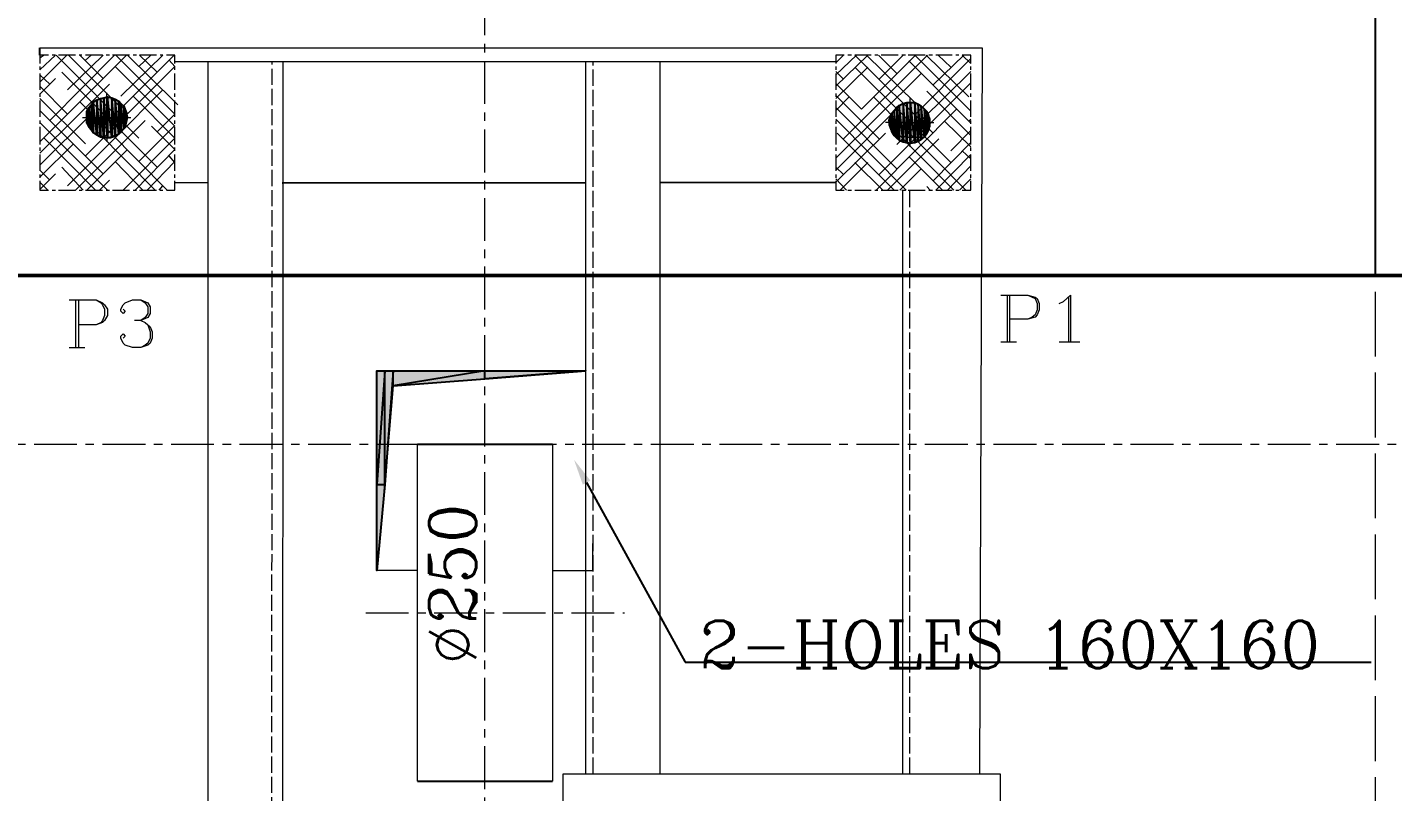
# Model space of a CAD drawing. Header units: millimetres. Extents: x -665 to 20454, y -27797 to 160.
# Drawn here: x 18100 to 19112, y -1087 to -520 of the extents above; entities that cross this region are included whole.
import ezdxf
from ezdxf import colors
from ezdxf.entities.mleader import LeaderData, LeaderLine
from ezdxf.math import Vec2, Vec3

# ---------------------------------------------------------------- set-up
doc = ezdxf.new("R2010")
doc.units = ezdxf.units.MM
doc.linetypes.add('$0$ACAD_ISO02W100', pattern=[15, 12, -3])
doc.linetypes.add('$0$CENTER', pattern=[50.8, 31.75, -6.35, 6.35, -6.35])
for name, color, linetype, lineweight in [('$0$CL', 2, '$0$CENTER', 0), ('$0$DL', 8, '$0$ACAD_ISO02W100', 0), ('$0$Wall', 1, 'Continuous', 50)]:
    doc.layers.add(name, color=color, linetype=linetype, lineweight=lineweight)
doc.styles.add('$0$nassar2', font='cent.shx', dxfattribs={"height": 60})
doc.dimstyles.new('$0$Nassar2', dxfattribs={"dimtxt": 35, "dimasz": 25, "dimexe": 1.25, "dimexo": 0.625, "dimtad": 1, "dimtxsty": '$0$nassar2', "dimblk": '$0$_Oblique', "dimcen": 2.5, "dimadec": 0, "dimazin": 0, "dimtfac": 1, "dimtmove": 0, "dimatfit": 3, "dimldrblk": '$0$_Oblique', "dimfxl": 1, "dimarcsym": 0})

# ---------------------------------------------------------------- blocks, each defined once
blk = doc.blocks.new('$0$_Oblique')
at = {"color": 0, "linetype": 'ByBlock', "lineweight": -2}
blk.add_line((-0.5, -0.5), (0.5, 0.5), dxfattribs=at)
blk = doc.blocks.new('*D45')
at = {"color": 0, "lineweight": -2, "transparency": 16777216}
for p, q in [((17254.2, -703.8), (17254.2, -59.4)), ((19624.2, -60.6), (17254.2, -60.6)), ((19624.2, -703.8), (19624.2, -59.4))]:
    blk.add_line(p, q, dxfattribs=at)
at = {"layer": 'Defpoints', "color": 0, "transparency": 16777216}
for p in [(17254.2, -60.6), (17254.2, -704.4), (19624.2, -704.4)]:
    blk.add_point(p, dxfattribs=at)
at = {"color": 0, "lineweight": -2, "transparency": 16777216, "xscale": 25, "yscale": 25, "zscale": 25, "rotation": 180}
blk.add_blockref('$0$_Oblique', (17254.2, -60.6), dxfattribs=at)
at = {"color": 0, "lineweight": -2, "transparency": 16777216, "xscale": 25, "yscale": 25, "zscale": 25}
blk.add_blockref('$0$_Oblique', (19624.2, -60.6), dxfattribs=at)
at = {"color": 0, "transparency": 16777216, "insert": (18439.2, -30), "char_height": 60, "attachment_point": 5, "style": '$0$nassar2'}
blk.add_mtext('M/C ROOM WIDTH  2370', dxfattribs=at)
blk = doc.blocks.new('*D46')
at = {"color": 0, "lineweight": -2, "transparency": 16777216}
for p, q in [((17779.2, -703.8), (17779.2, -194.3)), ((17779.2, -195.6), (19099.2, -195.6)), ((19099.2, -703.8), (19099.2, -194.3))]:
    blk.add_line(p, q, dxfattribs=at)
at = {"layer": 'Defpoints', "color": 0, "transparency": 16777216}
for p in [(19099.2, -195.6), (17779.2, -704.4), (19099.2, -704.4)]:
    blk.add_point(p, dxfattribs=at)
at = {"color": 0, "lineweight": -2, "transparency": 16777216, "xscale": 25, "yscale": 25, "zscale": 25, "rotation": 180}
blk.add_blockref('$0$_Oblique', (17779.2, -195.6), dxfattribs=at)
at = {"color": 0, "lineweight": -2, "transparency": 16777216, "xscale": 25, "yscale": 25, "zscale": 25}
blk.add_blockref('$0$_Oblique', (19099.2, -195.6), dxfattribs=at)
at = {"color": 0, "transparency": 16777216, "insert": (18439.2, -164.9), "char_height": 60, "attachment_point": 5, "style": '$0$nassar2'}
blk.add_mtext('SHAFT WIDTH  1320', dxfattribs=at)
blk = doc.blocks.new('*D47')
at = {"color": 0, "lineweight": -2, "transparency": 16777216}
for p, q in [((19099.2, -703.8), (19099.2, -194.3)), ((19099.2, -195.6), (19624.2, -195.6)), ((19624.2, -270.5), (19624.2, -194.3))]:
    blk.add_line(p, q, dxfattribs=at)
at = {"layer": 'Defpoints', "color": 0, "transparency": 16777216}
for p in [(19624.2, -195.6), (19624.2, -271.1), (19099.2, -704.4)]:
    blk.add_point(p, dxfattribs=at)
at = {"color": 0, "lineweight": -2, "transparency": 16777216, "xscale": 25, "yscale": 25, "zscale": 25, "rotation": 180}
blk.add_blockref('$0$_Oblique', (19099.2, -195.6), dxfattribs=at)
at = {"color": 0, "lineweight": -2, "transparency": 16777216, "xscale": 25, "yscale": 25, "zscale": 25}
blk.add_blockref('$0$_Oblique', (19624.2, -195.6), dxfattribs=at)
at = {"color": 0, "transparency": 16777216, "insert": (19361.7, -164.9), "char_height": 60, "attachment_point": 5, "style": '$0$nassar2'}
blk.add_mtext('525', dxfattribs=at)

msp = doc.modelspace()

# ---------------------------------------------------------------- hatches: boundary and pattern name
at = {"true_color": 0x000007}
h = msp.add_hatch(color=7, dxfattribs=at)
h.paths.add_polyline_path([(18148.802, -575.727), (18148.802, -598.375), (18147.222, -577.834)])
h.paths.add_polyline_path([(18148.802, -598.375), (18147.222, -577.834), (18147.222, -596.268)])
h = msp.add_hatch(color=7, dxfattribs=at)
h.paths.add_polyline_path([(18151.435, -574.147), (18151.435, -599.955), (18148.802, -575.727)])
h.paths.add_polyline_path([(18151.435, -599.955), (18148.802, -575.727), (18148.802, -598.375)])
h = msp.add_hatch(color=7, dxfattribs=at)
h.paths.add_polyline_path([(18154.069, -573.094), (18154.069, -601.535), (18151.435, -574.147)])
h.paths.add_polyline_path([(18154.069, -601.535), (18151.435, -574.147), (18151.435, -599.955)])
h = msp.add_hatch(color=7, dxfattribs=at)
h.paths.add_polyline_path([(18156.702, -572.567), (18156.702, -602.061), (18154.069, -573.094)])
h.paths.add_polyline_path([(18156.702, -602.061), (18154.069, -573.094), (18154.069, -601.535)])
h = msp.add_hatch(color=7, dxfattribs=at)
h.paths.add_polyline_path([(18159.336, -572.04), (18159.336, -602.061), (18156.702, -572.567)])
h.paths.add_polyline_path([(18159.336, -602.061), (18156.702, -572.567), (18156.702, -602.061)])
h = msp.add_hatch(color=7, dxfattribs=at)
h.paths.add_polyline_path([(18162.496, -572.567), (18162.496, -601.535), (18159.336, -572.04)])
h.paths.add_polyline_path([(18162.496, -601.535), (18159.336, -572.04), (18159.336, -602.061)])
h = msp.add_hatch(color=7, dxfattribs=at)
h.paths.add_polyline_path([(18165.129, -573.62), (18165.129, -600.481), (18162.496, -572.567)])
h.paths.add_polyline_path([(18165.129, -600.481), (18162.496, -572.567), (18162.496, -601.535)])
h = msp.add_hatch(color=7, dxfattribs=at)
h.paths.add_polyline_path([(18167.763, -575.2), (18167.763, -599.428), (18165.129, -573.62)])
h.paths.add_polyline_path([(18167.763, -599.428), (18165.129, -573.62), (18165.129, -600.481)])
h = msp.add_hatch(color=7, dxfattribs=at)
h.paths.add_polyline_path([(18169.343, -576.78), (18169.343, -597.848), (18167.763, -575.2)])
h.paths.add_polyline_path([(18169.343, -597.848), (18167.763, -575.2), (18167.763, -599.428)])
h = msp.add_hatch(color=7, dxfattribs=at)
h.paths.add_polyline_path([(18171.449, -578.887), (18171.449, -595.214), (18169.343, -576.78)])
h.paths.add_polyline_path([(18171.449, -595.214), (18169.343, -576.78), (18169.343, -597.848)])
h = msp.add_hatch(color=7, dxfattribs=at)
h.paths.add_polyline_path([(18749.227, -576.78), (18749.227, -605.222), (18746.067, -578.36)])
h.paths.add_polyline_path([(18749.227, -605.222), (18746.067, -578.36), (18746.067, -604.168)])
h = msp.add_hatch(color=7, dxfattribs=at)
h.paths.add_polyline_path([(18751.861, -576.254), (18751.861, -605.748), (18749.227, -576.78)])
h.paths.add_polyline_path([(18751.861, -605.748), (18749.227, -576.78), (18749.227, -605.222)])
h = msp.add_hatch(color=7, dxfattribs=at)
h.paths.add_polyline_path([(18754.494, -576.254), (18754.494, -606.275), (18751.861, -576.254)])
h.paths.add_polyline_path([(18754.494, -606.275), (18751.861, -576.254), (18751.861, -605.748)])
h = msp.add_hatch(color=7, dxfattribs=at)
h.paths.add_polyline_path([(18757.654, -576.254), (18757.654, -605.748), (18754.494, -576.254)])
h.paths.add_polyline_path([(18757.654, -605.748), (18754.494, -576.254), (18754.494, -606.275)])
h = msp.add_hatch(color=7, dxfattribs=at)
h.paths.add_polyline_path([(18760.288, -577.307), (18760.288, -604.695), (18757.654, -576.254)])
h.paths.add_polyline_path([(18760.288, -604.695), (18757.654, -576.254), (18757.654, -605.748)])
h = msp.add_hatch(color=7, dxfattribs=at)
h.paths.add_polyline_path([(18145.642, -579.941), (18145.642, -594.161), (18144.062, -583.101)])
h.paths.add_polyline_path([(18145.642, -594.161), (18144.062, -583.101), (18144.062, -591.528)])
h = msp.add_hatch(color=7, dxfattribs=at)
h.paths.add_polyline_path([(18144.062, -583.101), (18144.062, -591.528), (18144.062, -585.734)])
h.paths.add_polyline_path([(18144.062, -591.528), (18144.062, -585.734), (18144.062, -588.368)])
h = msp.add_hatch(color=7, dxfattribs=at)
h.paths.add_polyline_path([(18147.222, -577.834), (18147.222, -596.268), (18145.642, -579.941)])
h.paths.add_polyline_path([(18147.222, -596.268), (18145.642, -579.941), (18145.642, -594.161)])
h = msp.add_hatch(color=7, dxfattribs=at)
h.paths.add_polyline_path([(18172.503, -581.521), (18172.503, -592.581), (18171.449, -578.887)])
h.paths.add_polyline_path([(18172.503, -592.581), (18171.449, -578.887), (18171.449, -595.214)])
h = msp.add_hatch(color=7, dxfattribs=at)
h.paths.add_polyline_path([(18173.556, -584.154), (18173.556, -589.948), (18172.503, -581.521)])
h.paths.add_polyline_path([(18173.556, -589.948), (18172.503, -581.521), (18172.503, -592.581)])
for points in [[(18174.083, -587.314), (18173.556, -584.154), (18173.556, -589.948)], [(18768.715, -591.001), (18768.715, -588.368), (18768.715, -594.161)], [(18364.911, -859.399), (18359.117, -923.129), (18359.117, -859.399)]]:
    msp.add_hatch(color=7, dxfattribs=at).paths.add_polyline_path(points)
h = msp.add_hatch(color=7, dxfattribs=at)
h.paths.add_polyline_path([(18739.747, -586.787), (18739.747, -595.214), (18738.693, -589.421)])
h.paths.add_polyline_path([(18739.747, -595.214), (18738.693, -589.421), (18738.693, -592.581)])
h = msp.add_hatch(color=7, dxfattribs=at)
h.paths.add_polyline_path([(18740.8, -584.154), (18740.8, -597.848), (18739.747, -586.787)])
h.paths.add_polyline_path([(18740.8, -597.848), (18739.747, -586.787), (18739.747, -595.214)])
h = msp.add_hatch(color=7, dxfattribs=at)
h.paths.add_polyline_path([(18742.38, -582.047), (18742.38, -600.481), (18740.8, -584.154)])
h.paths.add_polyline_path([(18742.38, -600.481), (18740.8, -584.154), (18740.8, -597.848)])
h = msp.add_hatch(color=7, dxfattribs=at)
h.paths.add_polyline_path([(18744.487, -579.941), (18744.487, -602.588), (18742.38, -582.047)])
h.paths.add_polyline_path([(18744.487, -602.588), (18742.38, -582.047), (18742.38, -600.481)])
h = msp.add_hatch(color=7, dxfattribs=at)
h.paths.add_polyline_path([(18746.067, -578.36), (18746.067, -604.168), (18744.487, -579.941)])
h.paths.add_polyline_path([(18746.067, -604.168), (18744.487, -579.941), (18744.487, -602.588)])
h = msp.add_hatch(color=7, dxfattribs=at)
h.paths.add_polyline_path([(18762.394, -578.887), (18762.394, -603.642), (18760.288, -577.307)])
h.paths.add_polyline_path([(18762.394, -603.642), (18760.288, -577.307), (18760.288, -604.695)])
h = msp.add_hatch(color=7, dxfattribs=at)
h.paths.add_polyline_path([(18765.028, -580.994), (18765.028, -601.535), (18762.394, -578.887)])
h.paths.add_polyline_path([(18765.028, -601.535), (18762.394, -578.887), (18762.394, -603.642)])
h = msp.add_hatch(color=7, dxfattribs=at)
h.paths.add_polyline_path([(18766.608, -583.101), (18766.608, -598.901), (18765.028, -580.994)])
h.paths.add_polyline_path([(18766.608, -598.901), (18765.028, -580.994), (18765.028, -601.535)])
h = msp.add_hatch(color=7, dxfattribs=at)
h.paths.add_polyline_path([(18767.661, -585.734), (18767.661, -596.795), (18766.608, -583.101)])
h.paths.add_polyline_path([(18767.661, -596.795), (18766.608, -583.101), (18766.608, -598.901)])
h = msp.add_hatch(color=7, dxfattribs=at)
h.paths.add_polyline_path([(18768.715, -588.368), (18768.715, -594.161), (18767.661, -585.734)])
h.paths.add_polyline_path([(18768.715, -594.161), (18767.661, -585.734), (18767.661, -596.795)])
h = msp.add_hatch(color=7, dxfattribs=at)
h.paths.add_polyline_path([(18364.911, -859.399), (18364.911, -775.129), (18359.117, -859.399)])
h.paths.add_polyline_path([(18364.911, -775.129), (18359.117, -859.399), (18359.117, -775.129)])
h = msp.add_hatch(color=7, dxfattribs=at)
h.paths.add_polyline_path([(18371.231, -786.189), (18371.231, -775.129), (18364.911, -859.399)])
h.paths.add_polyline_path([(18371.231, -775.129), (18364.911, -859.399), (18364.911, -775.129)])
h = msp.add_hatch(color=7, dxfattribs=at)
h.paths.add_polyline_path([(18439.174, -780.923), (18439.174, -775.129), (18371.231, -786.189)])
h.paths.add_polyline_path([(18439.174, -775.129), (18371.231, -786.189), (18371.231, -775.129)])
h = msp.add_hatch(color=7, dxfattribs=at)
h.paths.add_polyline_path([(18513.963, -775.129), (18439.174, -780.923)])
h.paths.add_polyline_path([(18513.963, -775.129), (18439.174, -780.923), (18439.174, -775.129)])

# ---------------------------------------------------------------- linework, layer by layer
at = {"layer": '$0$CL'}
for p, q in [((18439.174, -2812.325), (18439.174, -405.67)), ((16479.308, -829.378), (19624.174, -829.378)), ((18350.779, -954.378), (18542.475, -954.378))]:
    msp.add_line(p, q, dxfattribs=at)
at = {"layer": '$0$DL'}
for p, q in [((18519.317, -1073.728), (18519.317, -545.823)), ((18754.158, -1073.728), (18754.158, -641.036))]:
    msp.add_line(p, q, dxfattribs=at)
at = {"layer": '$0$DL', "ltscale": 4}
msp.add_line((19099.174, -2504.378), (19099.174, -704.378), dxfattribs=at)
at = {"layer": '$0$DL'}
msp.add_lwpolyline([(18280.668, -2663.05), (18281.442, -545.717)], dxfattribs=at)
at = {"layer": '$0$Wall'}
msp.add_lwpolyline([(18839.194, -3404.378), (19624.174, -3404.378), (19624.174, -704.378), (17254.174, -704.378), (17254.174, -3404.378), (17939.174, -3404.378)], dxfattribs=at)
for p, q in [((18109.3, -540.966), (18109.3, -535.699)), ((18288.901, -635.77), (18513.924, -635.481)), ((18568.699, -635.41), (18699.192, -635.243)), ((18389.138, -829.378), (18489.209, -829.378)), ((18389.138, -1079.378), (18489.209, -1079.378))]:
    msp.add_line(p, q)
at = {"color": 7, "linetype": 'Continuous', "lineweight": 20, "true_color": 0x000007}
for points in [[(18109.3, -535.699), (18807.685, -535.699), (18805.804, -1073.728)], [(18109.3, -605.222), (18173.556, -540.966), (18173.556, -540.966)], [(18109.3, -560.98), (18129.314, -540.966), (18129.314, -540.966)], [(18109.3, -552.026), (18120.887, -540.966), (18120.887, -540.966)], [(18109.3, -543.072), (18111.934, -540.966), (18111.934, -540.966)], [(18109.3, -540.966), (18109.3, -547.286), (18109.3, -547.286)], [(18115.62, -540.966), (18109.3, -540.966), (18109.3, -540.966)], [(18116.674, -589.421), (18164.603, -540.966), (18164.603, -540.966)], [(18120.887, -540.966), (18118.254, -540.966), (18118.254, -540.966)], [(18182.51, -602.588), (18121.414, -540.966), (18121.414, -540.966)], [(18135.635, -540.966), (18122.994, -540.966), (18122.994, -540.966)], [(18129.841, -566.773), (18156.175, -540.966), (18156.175, -540.966)], [(18169.343, -579.941), (18130.368, -540.966), (18130.368, -540.966)], [(18140.375, -540.966), (18138.268, -540.966), (18138.268, -540.966)], [(18156.175, -558.346), (18138.795, -540.966), (18138.795, -540.966)], [(18143.008, -544.652), (18147.222, -540.966), (18147.222, -540.966)], [(18155.649, -540.966), (18143.008, -540.966), (18143.008, -540.966)], [(18156.175, -593.634), (18208.844, -540.966), (18208.844, -540.966)], [(18160.916, -540.966), (18158.282, -540.966), (18158.282, -540.966)], [(18175.663, -540.966), (18163.022, -540.966), (18163.022, -540.966)], [(18209.371, -584.681), (18165.656, -540.966), (18165.656, -540.966)], [(18169.343, -571.513), (18200.417, -540.966), (18200.417, -540.966)], [(18209.371, -575.727), (18174.083, -540.966), (18174.083, -540.966)], [(18180.93, -540.966), (18178.296, -540.966), (18178.296, -540.966)], [(18182.51, -549.393), (18191.464, -540.966), (18191.464, -540.966)], [(18196.204, -553.606), (18183.037, -540.966), (18183.037, -540.966)], [(18195.677, -540.966), (18183.037, -540.966), (18183.037, -540.966)], [(18200.417, -540.966), (18198.311, -540.966), (18198.311, -540.966)], [(18209.371, -540.966), (18203.051, -540.966), (18203.051, -540.966)], [(18209.371, -549.393), (18205.158, -544.652), (18205.158, -544.652)], [(18209.371, -547.286), (18209.371, -540.966), (18209.371, -540.966)], [(18209.371, -545.706), (18699.192, -545.706), (18699.192, -545.706)], [(18699.192, -564.14), (18722.893, -540.966), (18722.893, -540.966)], [(18699.192, -555.713), (18714.466, -540.966), (18714.466, -540.966)], [(18699.192, -546.759), (18704.985, -540.966), (18704.985, -540.966)], [(18705.512, -540.966), (18699.192, -540.966), (18699.192, -540.966)], [(18699.192, -540.966), (18699.192, -547.286), (18699.192, -547.286)], [(18704.985, -603.115), (18767.135, -540.966), (18767.135, -540.966)], [(18710.779, -540.966), (18708.145, -540.966), (18708.145, -540.966)], [(18771.348, -598.901), (18713.412, -540.966), (18713.412, -540.966)], [(18725.526, -540.966), (18713.412, -540.966), (18713.412, -540.966)], [(18718.153, -580.994), (18758.181, -540.966), (18758.181, -540.966)], [(18757.654, -576.254), (18721.839, -540.966), (18721.839, -540.966)], [(18730.266, -540.966), (18728.16, -540.966), (18728.16, -540.966)], [(18744.487, -554.659), (18730.793, -540.966), (18730.793, -540.966)], [(18731.32, -558.873), (18749.227, -540.966), (18749.227, -540.966)], [(18745.54, -540.966), (18732.9, -540.966), (18732.9, -540.966)], [(18750.807, -540.966), (18748.174, -540.966), (18748.174, -540.966)], [(18765.555, -540.966), (18752.914, -540.966), (18752.914, -540.966)], [(18799.263, -591.528), (18753.441, -545.179), (18753.441, -545.179)], [(18799.263, -582.574), (18757.654, -540.966), (18757.654, -540.966)], [(18757.654, -585.207), (18799.263, -543.599), (18799.263, -543.599)], [(18797.683, -572.04), (18766.081, -540.966), (18766.081, -540.966)], [(18770.821, -540.966), (18768.188, -540.966), (18768.188, -540.966)], [(18771.348, -563.086), (18793.996, -540.966), (18793.996, -540.966)], [(18785.569, -540.966), (18773.455, -540.966), (18773.455, -540.966)], [(18784.515, -549.919), (18775.035, -540.966), (18775.035, -540.966)], [(18790.309, -540.966), (18788.202, -540.966), (18788.202, -540.966)], [(18799.263, -547.286), (18792.942, -540.966), (18792.942, -540.966)], [(18799.263, -540.966), (18792.942, -540.966), (18792.942, -540.966)], [(18799.263, -547.286), (18799.263, -540.966), (18799.263, -540.966)], [(18109.3, -549.393), (18109.3, -552.026), (18109.3, -552.026)], [(18109.3, -554.659), (18109.3, -566.773), (18109.3, -566.773)], [(18116.674, -562.56), (18109.3, -555.713), (18109.3, -555.713)], [(18196.204, -624.182), (18125.628, -553.606), (18125.628, -553.606)], [(18143.008, -615.755), (18209.371, -549.393), (18209.371, -549.393)], [(18209.371, -593.634), (18165.129, -549.393), (18165.129, -549.393)], [(18209.371, -552.026), (18209.371, -549.393), (18209.371, -549.393)], [(18209.371, -566.773), (18209.371, -554.659), (18209.371, -554.659)], [(18699.192, -549.393), (18699.192, -552.026), (18699.192, -552.026)], [(18699.192, -573.094), (18722.893, -549.919), (18722.893, -549.919)], [(18704.985, -558.873), (18699.192, -553.079), (18699.192, -553.079)], [(18699.192, -617.335), (18762.394, -554.659), (18762.394, -554.659)], [(18699.192, -554.659), (18699.192, -566.773), (18699.192, -566.773)], [(18784.515, -620.496), (18713.412, -549.919), (18713.412, -549.919)], [(18744.487, -607.328), (18799.263, -553.079), (18799.263, -553.079)], [(18799.263, -552.026), (18799.263, -549.393), (18799.263, -549.393)], [(18799.263, -566.773), (18799.263, -554.659), (18799.263, -554.659)], [(18109.3, -569.933), (18120.887, -558.346), (18120.887, -558.346)], [(18109.3, -613.649), (18160.916, -562.56), (18160.916, -562.56)], [(18129.841, -584.681), (18109.3, -564.14), (18109.3, -564.14)], [(18718.153, -580.994), (18699.192, -562.033), (18699.192, -562.033)], [(18731.32, -629.449), (18799.263, -561.506), (18799.263, -561.506)], [(18109.3, -569.407), (18109.3, -572.04), (18109.3, -572.04)], [(18143.008, -606.802), (18109.3, -573.094), (18109.3, -573.094)], [(18109.3, -574.674), (18109.3, -586.787), (18109.3, -586.787)], [(18129.841, -637.876), (18200.417, -566.773), (18200.417, -566.773)], [(18203.577, -641.036), (18138.795, -575.727), (18138.795, -575.727)], [(18140.902, -587.314), (18158.809, -587.314), (18158.809, -568.88)], [(18209.371, -602.588), (18178.296, -571.513), (18178.296, -571.513)], [(18209.371, -572.04), (18209.371, -569.407), (18209.371, -569.407)], [(18209.371, -586.787), (18209.371, -574.674), (18209.371, -574.674)], [(18209.371, -575.727), (18211.478, -577.834), (18211.478, -577.834)], [(18699.192, -569.407), (18699.192, -572.04), (18699.192, -572.04)], [(18731.32, -603.115), (18699.192, -570.987), (18699.192, -570.987)], [(18699.192, -582.047), (18709.199, -572.04), (18709.199, -572.04)], [(18699.192, -574.674), (18699.192, -586.787), (18699.192, -586.787)], [(18699.192, -626.289), (18749.227, -576.254), (18749.227, -576.254)], [(18795.576, -641.036), (18727.106, -572.04), (18727.106, -572.04)], [(18753.967, -573.094), (18753.967, -591.001), (18753.967, -608.908)], [(18799.263, -600.481), (18766.608, -567.827), (18766.608, -567.827)], [(18799.263, -572.04), (18799.263, -569.407), (18799.263, -569.407)], [(18799.263, -586.787), (18799.263, -574.674), (18799.263, -574.674)], [(18156.175, -628.923), (18109.3, -582.047), (18109.3, -582.047)], [(18109.3, -622.602), (18147.222, -584.681), (18147.222, -584.681)], [(18196.204, -597.848), (18209.371, -584.681), (18209.371, -584.681)], [(18744.487, -625.236), (18699.192, -579.941), (18699.192, -579.941)], [(18729.213, -641.036), (18788.729, -580.994), (18788.729, -580.994)], [(18109.3, -589.421), (18109.3, -592.054), (18109.3, -592.054)], [(18159.336, -641.036), (18109.3, -591.001), (18109.3, -591.001)], [(18109.3, -594.161), (18109.3, -607.328), (18109.3, -607.328)], [(18135.635, -641.036), (18187.25, -589.421), (18187.25, -589.421)], [(18158.809, -587.314), (18176.716, -587.314), (18176.716, -587.314)], [(18158.809, -587.314), (18158.809, -605.222), (18158.809, -605.222)], [(18182.51, -619.969), (18209.371, -593.108), (18209.371, -593.108)], [(18209.371, -611.015), (18191.99, -593.634), (18191.99, -593.634)], [(18209.371, -592.054), (18209.371, -589.421), (18209.371, -589.421)], [(18209.371, -607.328), (18209.371, -594.161), (18209.371, -594.161)], [(18751.334, -641.036), (18699.192, -588.368), (18699.192, -588.368)], [(18699.192, -589.421), (18699.192, -592.054), (18699.192, -592.054)], [(18699.192, -594.161), (18699.192, -607.328), (18699.192, -607.328)], [(18753.967, -591.001), (18736.06, -591.001), (18736.06, -591.001)], [(18786.622, -641.036), (18740.273, -594.161), (18740.273, -594.161)], [(18765.028, -588.894), (18765.028, -602.061), (18751.861, -602.061)], [(18753.967, -591.001), (18771.875, -591.001), (18771.875, -591.001)], [(18799.263, -608.908), (18779.775, -589.948), (18779.775, -589.948)], [(18784.515, -612.069), (18799.263, -596.795), (18799.263, -596.795)], [(18797.683, -589.948), (18799.263, -588.368), (18799.263, -588.368)], [(18799.263, -592.054), (18799.263, -589.421), (18799.263, -589.421)], [(18799.263, -607.328), (18799.263, -594.161), (18799.263, -594.161)], [(18109.3, -631.556), (18134.055, -606.802), (18134.055, -606.802)], [(18150.382, -641.036), (18112.46, -602.588), (18112.46, -602.588)], [(18194.624, -641.036), (18151.962, -597.848), (18151.962, -597.848)], [(18170.923, -641.036), (18209.371, -602.588), (18209.371, -602.588)], [(18699.192, -635.243), (18736.06, -598.901), (18736.06, -598.901)], [(18742.38, -641.036), (18700.245, -598.901), (18700.245, -598.901)], [(18737.64, -641.036), (18775.562, -603.115), (18775.562, -603.115)], [(18771.348, -634.189), (18799.263, -605.748), (18799.263, -605.748)], [(18109.3, -609.435), (18109.3, -612.069), (18109.3, -612.069)], [(18109.3, -614.702), (18109.3, -626.816), (18109.3, -626.816)], [(18144.062, -641.036), (18174.083, -611.015), (18174.083, -611.015)], [(18179.876, -641.036), (18209.371, -611.015), (18209.371, -611.015)], [(18209.371, -620.496), (18205.158, -615.755), (18205.158, -615.755)], [(18209.371, -612.069), (18209.371, -609.435), (18209.371, -609.435)], [(18209.371, -626.816), (18209.371, -614.702), (18209.371, -614.702)], [(18699.192, -609.435), (18699.192, -612.069), (18699.192, -612.069)], [(18699.192, -614.702), (18699.192, -626.816), (18699.192, -626.816)], [(18778.195, -641.036), (18753.441, -616.282), (18753.441, -616.282)], [(18773.455, -641.036), (18799.263, -614.702), (18799.263, -614.702)], [(18799.263, -617.862), (18792.942, -612.069), (18792.942, -612.069)], [(18799.263, -612.069), (18799.263, -609.435), (18799.263, -609.435)], [(18799.263, -626.816), (18799.263, -614.702), (18799.263, -614.702)], [(18116.674, -633.663), (18109.3, -626.289), (18109.3, -626.289)], [(18141.428, -641.036), (18125.628, -624.182), (18125.628, -624.182)], [(18185.67, -641.036), (18165.129, -619.969), (18165.129, -619.969)], [(18188.83, -641.036), (18209.371, -619.969), (18209.371, -619.969)], [(18704.985, -629.449), (18699.192, -624.182), (18699.192, -624.182)], [(18702.352, -641.036), (18722.893, -620.496), (18722.893, -620.496)], [(18733.953, -641.036), (18713.412, -620.496), (18713.412, -620.496)], [(18746.594, -641.036), (18762.394, -625.236), (18762.394, -625.236)], [(18781.882, -641.036), (18799.263, -623.129), (18799.263, -623.129)], [(18109.3, -640.51), (18120.887, -628.923), (18120.887, -628.923)], [(18109.3, -629.449), (18109.3, -632.083), (18109.3, -632.083)], [(18109.3, -634.189), (18109.3, -641.036), (18109.3, -641.036)], [(18115.094, -641.036), (18109.3, -635.243), (18109.3, -635.243)], [(18153.542, -641.036), (18160.916, -633.663), (18160.916, -633.663)], [(18209.371, -632.083), (18209.371, -629.449), (18209.371, -629.449)], [(18209.371, -641.036), (18209.371, -634.189), (18209.371, -634.189)], [(18699.192, -629.449), (18699.192, -632.083), (18699.192, -632.083)], [(18707.092, -641.036), (18699.192, -632.609), (18699.192, -632.609)], [(18699.192, -634.189), (18699.192, -641.036), (18699.192, -641.036)], [(18790.836, -641.036), (18799.263, -632.609), (18799.263, -632.609)], [(18799.263, -632.083), (18799.263, -629.449), (18799.263, -629.449)], [(18799.263, -641.036), (18799.263, -634.189), (18799.263, -634.189)], [(18109.3, -641.036), (18115.62, -641.036), (18115.62, -641.036)], [(18118.254, -641.036), (18120.887, -641.036), (18120.887, -641.036)], [(18122.994, -641.036), (18135.635, -641.036), (18135.635, -641.036)], [(18138.268, -641.036), (18140.375, -641.036), (18140.375, -641.036)], [(18143.008, -641.036), (18155.649, -641.036), (18155.649, -641.036)], [(18158.282, -641.036), (18160.916, -641.036), (18160.916, -641.036)], [(18163.022, -641.036), (18175.663, -641.036), (18175.663, -641.036)], [(18178.296, -641.036), (18180.93, -641.036), (18180.93, -641.036)], [(18183.037, -641.036), (18195.677, -641.036), (18195.677, -641.036)], [(18197.784, -641.036), (18200.417, -637.876), (18200.417, -637.876)], [(18198.311, -641.036), (18200.417, -641.036), (18200.417, -641.036)], [(18203.051, -641.036), (18209.371, -641.036), (18209.371, -641.036)], [(18699.192, -641.036), (18705.512, -641.036), (18705.512, -641.036)], [(18708.145, -641.036), (18710.779, -641.036), (18710.779, -641.036)], [(18713.412, -641.036), (18725.526, -641.036), (18725.526, -641.036)], [(18728.16, -641.036), (18730.266, -641.036), (18730.266, -641.036)], [(18732.9, -641.036), (18745.54, -641.036), (18745.54, -641.036)], [(18748.174, -641.036), (18750.807, -641.036), (18750.807, -641.036)], [(18752.914, -641.036), (18765.555, -641.036), (18765.555, -641.036)], [(18769.241, -641.036), (18766.608, -638.403), (18766.608, -638.403)], [(18768.188, -641.036), (18770.821, -641.036), (18770.821, -641.036)], [(18773.455, -641.036), (18785.569, -641.036), (18785.569, -641.036)], [(18788.202, -641.036), (18790.309, -641.036), (18790.309, -641.036)], [(18792.942, -641.036), (18799.263, -641.036), (18799.263, -641.036)], [(18130.915, -722.44), (18150.929, -722.44), (18155.669, -724.547), (18157.249, -726.127), (18159.356, -729.287), (18159.356, -734.028), (18157.249, -737.714), (18155.669, -739.294), (18150.929, -740.874), (18137.762, -740.874)], [(18135.655, -722.44), (18135.655, -757.729), (18135.655, -757.729)], [(18137.762, -722.44), (18137.762, -757.729), (18137.762, -757.729)], [(18150.929, -722.44), (18154.616, -724.547), (18155.669, -726.127), (18157.249, -729.287), (18157.249, -734.028), (18155.669, -737.714), (18154.616, -739.294), (18150.929, -740.874)], [(18170.943, -729.287), (18172.523, -730.867), (18170.943, -732.447), (18169.363, -730.867), (18169.363, -729.287), (18170.943, -726.127), (18172.523, -724.547), (18177.79, -722.44), (18184.11, -722.44), (18189.377, -724.547), (18190.957, -727.707), (18190.957, -732.447), (18189.377, -735.608), (18184.11, -737.714), (18179.37, -737.714)], [(18184.11, -722.44), (18187.271, -724.547), (18189.377, -727.707), (18189.377, -732.447), (18187.271, -735.608), (18184.11, -737.714), (18187.271, -739.294), (18190.957, -742.455), (18192.538, -746.141), (18192.538, -750.882), (18190.957, -754.568), (18189.377, -756.148), (18184.11, -757.729), (18177.79, -757.729), (18172.523, -756.148), (18170.943, -754.568), (18169.363, -750.882), (18169.363, -749.302), (18170.943, -747.721), (18172.523, -749.302), (18170.943, -750.882)], [(18821.582, -718.862), (18841.596, -718.862), (18846.863, -720.442), (18848.443, -721.496), (18850.023, -725.183), (18850.023, -729.923), (18848.443, -733.61), (18846.863, -735.19), (18841.596, -736.77), (18827.902, -736.77)], [(18826.322, -718.862), (18826.322, -753.624), (18826.322, -753.624)], [(18827.902, -718.862), (18827.902, -753.624), (18827.902, -753.624)], [(18841.596, -718.862), (18844.756, -720.442), (18846.863, -721.496), (18848.443, -725.183), (18848.443, -729.923), (18846.863, -733.61), (18844.756, -735.19), (18841.596, -736.77)], [(18864.77, -725.183), (18867.93, -723.603), (18873.197, -718.862), (18873.197, -753.624)], [(18871.617, -720.442), (18871.617, -753.624), (18871.617, -753.624)], [(18189.377, -740.874), (18190.957, -746.141), (18190.957, -750.882), (18189.377, -754.568), (18187.271, -756.148), (18184.11, -757.729)], [(18130.915, -757.729), (18142.502, -757.729), (18142.502, -757.729)], [(18821.582, -753.624), (18833.169, -753.624), (18833.169, -753.624)], [(18864.77, -753.624), (18880.044, -753.624), (18880.044, -753.624)], [(18389.138, -923.129), (18359.117, -923.129), (18359.117, -775.129)], [(18371.231, -786.189), (18359.117, -923.129), (18359.117, -923.129)], [(18389.138, -1079.378), (18389.138, -829.378), (18389.138, -829.378)], [(18489.209, -829.378), (18389.138, -829.378), (18389.138, -829.378)], [(18489.209, -829.378), (18489.209, -1079.378), (18489.209, -1079.378)], [(18489.209, -923.129), (18519.23, -923.129), (18519.23, -903.129)], [(18497.109, -1073.728), (18821.023, -1073.728), (18821.023, -1073.728)], [(18497.109, -1152.732), (18497.109, -1073.728), (18497.109, -1073.728)], [(18821.023, -1073.728), (18821.023, -1152.732), (18821.023, -1152.732)]]:
    msp.add_lwpolyline(points, dxfattribs=at)
at = {"color": 7, "linetype": 'Continuous', "lineweight": 20}
for points in [[(18233.792, -2663.05), (18233.967, -545.717)], [(18289.378, -545.717), (18288.608, -2663.05)], [(18513.99, -1073.728), (18513.99, -545.821)], [(18568.761, -545.844), (18568.745, -1073.728)], [(18234.125, -635.77), (18209.371, -635.77)], [(18748.9, -1073.728), (18748.931, -641.036)]]:
    msp.add_lwpolyline(points, dxfattribs=at)
at = {"color": 7, "linetype": 'Continuous', "lineweight": 20, "true_color": 0x000007}
msp.add_lwpolyline([(18784.515, -540.966), (18784.515, -540.966)], close=True, dxfattribs=at)
at = {"color": 7, "linetype": 'Continuous', "lineweight": -2, "true_color": 0x000007}
for points in [[(18148.802, -575.727), (18148.802, -598.375), (18147.222, -577.834)], [(18151.435, -574.147), (18151.435, -599.955), (18148.802, -575.727)], [(18151.435, -599.955), (18148.802, -575.727), (18148.802, -598.375)], [(18154.069, -573.094), (18154.069, -601.535), (18151.435, -574.147)], [(18154.069, -601.535), (18151.435, -574.147), (18151.435, -599.955)], [(18156.702, -572.567), (18156.702, -602.061), (18154.069, -573.094)], [(18156.702, -602.061), (18154.069, -573.094), (18154.069, -601.535)], [(18159.336, -572.04), (18159.336, -602.061), (18156.702, -572.567)], [(18159.336, -602.061), (18156.702, -572.567), (18156.702, -602.061)], [(18162.496, -572.567), (18162.496, -601.535), (18159.336, -572.04)], [(18162.496, -601.535), (18159.336, -572.04), (18159.336, -602.061)], [(18165.129, -573.62), (18165.129, -600.481), (18162.496, -572.567)], [(18165.129, -600.481), (18162.496, -572.567), (18162.496, -601.535)], [(18167.763, -575.2), (18167.763, -599.428), (18165.129, -573.62)], [(18167.763, -599.428), (18165.129, -573.62), (18165.129, -600.481)], [(18169.343, -576.78), (18169.343, -597.848), (18167.763, -575.2)], [(18169.343, -597.848), (18167.763, -575.2), (18167.763, -599.428)], [(18171.449, -578.887), (18171.449, -595.214), (18169.343, -576.78)], [(18171.449, -595.214), (18169.343, -576.78), (18169.343, -597.848)], [(18749.227, -576.78), (18749.227, -605.222), (18746.067, -578.36)], [(18751.861, -576.254), (18751.861, -605.748), (18749.227, -576.78)], [(18751.861, -605.748), (18749.227, -576.78), (18749.227, -605.222)], [(18754.494, -576.254), (18754.494, -606.275), (18751.861, -576.254)], [(18754.494, -606.275), (18751.861, -576.254), (18751.861, -605.748)], [(18757.654, -576.254), (18757.654, -605.748), (18754.494, -576.254)], [(18757.654, -605.748), (18754.494, -576.254), (18754.494, -606.275)], [(18760.288, -577.307), (18760.288, -604.695), (18757.654, -576.254)], [(18760.288, -604.695), (18757.654, -576.254), (18757.654, -605.748)], [(18145.642, -579.941), (18145.642, -594.161), (18144.062, -583.101)], [(18145.642, -594.161), (18144.062, -583.101), (18144.062, -591.528)], [(18144.062, -583.101), (18144.062, -591.528), (18144.062, -585.734)], [(18144.062, -591.528), (18144.062, -585.734), (18144.062, -588.368)], [(18147.222, -577.834), (18147.222, -596.268), (18145.642, -579.941)], [(18147.222, -596.268), (18145.642, -579.941), (18145.642, -594.161)], [(18148.802, -598.375), (18147.222, -577.834), (18147.222, -596.268)], [(18172.503, -581.521), (18172.503, -592.581), (18171.449, -578.887)], [(18172.503, -592.581), (18171.449, -578.887), (18171.449, -595.214)], [(18173.556, -584.154), (18173.556, -589.948), (18172.503, -581.521)], [(18173.556, -589.948), (18172.503, -581.521), (18172.503, -592.581)], [(18174.083, -587.314), (18173.556, -584.154), (18173.556, -589.948)], [(18739.747, -586.787), (18739.747, -595.214), (18738.693, -589.421)], [(18740.8, -584.154), (18740.8, -597.848), (18739.747, -586.787)], [(18740.8, -597.848), (18739.747, -586.787), (18739.747, -595.214)], [(18742.38, -582.047), (18742.38, -600.481), (18740.8, -584.154)], [(18742.38, -600.481), (18740.8, -584.154), (18740.8, -597.848)], [(18744.487, -579.941), (18744.487, -602.588), (18742.38, -582.047)], [(18744.487, -602.588), (18742.38, -582.047), (18742.38, -600.481)], [(18746.067, -578.36), (18746.067, -604.168), (18744.487, -579.941)], [(18746.067, -604.168), (18744.487, -579.941), (18744.487, -602.588)], [(18749.227, -605.222), (18746.067, -578.36), (18746.067, -604.168)], [(18762.394, -578.887), (18762.394, -603.642), (18760.288, -577.307)], [(18762.394, -603.642), (18760.288, -577.307), (18760.288, -604.695)], [(18765.028, -580.994), (18765.028, -601.535), (18762.394, -578.887)], [(18765.028, -601.535), (18762.394, -578.887), (18762.394, -603.642)], [(18766.608, -583.101), (18766.608, -598.901), (18765.028, -580.994)], [(18766.608, -598.901), (18765.028, -580.994), (18765.028, -601.535)], [(18767.661, -585.734), (18767.661, -596.795), (18766.608, -583.101)], [(18767.661, -596.795), (18766.608, -583.101), (18766.608, -598.901)], [(18768.715, -588.368), (18768.715, -594.161), (18767.661, -585.734)], [(18768.715, -594.161), (18767.661, -585.734), (18767.661, -596.795)], [(18739.747, -595.214), (18738.693, -589.421), (18738.693, -592.581)], [(18768.715, -591.001), (18768.715, -588.368), (18768.715, -594.161)], [(18364.911, -859.399), (18364.911, -775.129), (18359.117, -859.399)], [(18364.911, -775.129), (18359.117, -859.399), (18359.117, -775.129)], [(18371.231, -786.189), (18371.231, -775.129), (18364.911, -859.399)], [(18371.231, -775.129), (18364.911, -859.399), (18364.911, -775.129)], [(18439.174, -780.923), (18439.174, -775.129), (18371.231, -786.189)], [(18439.174, -775.129), (18371.231, -786.189), (18371.231, -775.129)], [(18513.963, -775.129), (18513.963, -775.129), (18439.174, -780.923)], [(18513.963, -775.129), (18439.174, -780.923), (18439.174, -775.129)], [(18364.911, -859.399), (18359.117, -923.129), (18359.117, -859.399)]]:
    msp.add_lwpolyline(points, close=True, dxfattribs=at)
msp.add_lwpolyline([(18748.947, -704.378), (18568.759, -704.378)])
at = {"color": 7, "linetype": 'Continuous', "lineweight": 20, "true_color": 0x000007}
for points in [[(18158.809, -572.567), (18167.236, -572.567), (18174.083, -578.887), (18174.083, -587.314), (18174.083, -587.314), (18174.083, -595.741), (18167.236, -602.588), (18158.809, -602.588), (18158.809, -602.588), (18150.909, -602.588), (18144.062, -595.741), (18144.062, -587.314), (18144.062, -587.314), (18144.062, -578.887), (18150.909, -572.567), (18158.809, -572.567)], [(18753.967, -576.254), (18762.394, -576.254), (18769.241, -582.574), (18769.241, -591.001), (18769.241, -591.001), (18769.241, -599.428), (18762.394, -606.275), (18753.967, -606.275), (18753.967, -606.275), (18746.067, -606.275), (18739.22, -599.428), (18739.22, -591.001), (18739.22, -591.001), (18739.22, -582.574), (18746.067, -576.254), (18753.967, -576.254)]]:
    msp.add_open_spline(points, degree=3, knots=[0, 0, 0, 0, 0.0625, 0.0625, 0.0625, 0.062501, 0.125, 0.125, 0.125, 0.125001, 0.1875, 0.1875, 0.1875, 0.187501, 1, 1, 1, 1], dxfattribs=at)

# ---------------------------------------------------------------- texts
at = {"insert": (18397.684, -993.135), "char_height": 35, "attachment_point": 1, "rotation": 90}
msp.add_mtext_dynamic_manual_height_columns('{\\Fcomplex9|c0;%%C250}', width=659.17336, gutter_width=1, heights=[0], dxfattribs=at)
at = {"insert": (18597.966, -960.397), "char_height": 35, "attachment_point": 1}
msp.add_mtext_dynamic_manual_height_columns('{\\Fcomplex9|c0;2-HOLES 160X160}', width=659.17336, gutter_width=1, heights=[0], dxfattribs=at)

# ---------------------------------------------------------------- dimensions: what is measured, and where the dimension line sits
for base, p1, p2, text, picture, middle in [((17254.174, -60.625), (19624.174, -704.378), (17254.174, -704.378), 'M/C ROOM WIDTH  <>', '*D45', (18439.174, -60.625)), ((19099.174, -195.56), (17779.174, -704.378), (19099.174, -704.378), 'SHAFT WIDTH  <>', '*D46', (18439.174, -195.56))]:
    dim = msp.add_linear_dim(base=base, p1=p1, p2=p2, text=text, dimstyle='$0$Nassar2')
    dim.commit()
    dim.dimension.update_dxf_attribs({"geometry": picture, "text_midpoint": middle, "dimtype": 160})
dim = msp.add_linear_dim(base=(19624.174, -195.56), p1=(19099.174, -704.378), p2=(19624.174, -271.11), dimstyle='$0$Nassar2')
dim.commit()
dim.dimension.update_dxf_attribs({"geometry": '*D47', "text_midpoint": (19361.674, -195.56), "dimtype": 160})

# ---------------------------------------------------------------- leaders
ml = msp.add_multileader_mtext('Standard')
ml.set_content('', color=256, style='$0$nassar2')
ml.set_leader_properties()
ml.build(insert=Vec2(0, 0))
ml.multileader.update_dxf_attribs({"text_left_attachment_type": 6, "text_right_attachment_type": 6, "arrow_head_size": 19.409})
ctx = ml.context
ctx.base_point, ctx.char_height, ctx.arrow_head_size, ctx.landing_gap_size, ctx.plane_origin = Vec3(19095.828, -991.11), 60, 19.409, 0.09, Vec3(18617.001, -1457.655)
ctx.left_attachment, ctx.right_attachment = 6, 6
notes = []
notes.append((ctx, [(1, (1, 1, 0), (18587.557, -991.11), (1, 0), 508.271, [(0, [(18505.149, -840.914)], 0, [])])]))
ctx.mtext.insert, ctx.mtext.flow_direction = Vec3(19095.918, -931.11), 5
for ctx, leaders in notes:
    for number, flags, end, landing, length, lines in leaders:
        leader = LeaderData()
        leader.index, (leader.has_last_leader_line, leader.has_dogleg_vector, leader.attachment_direction) = number, flags
        leader.last_leader_point, leader.dogleg_vector, leader.dogleg_length = Vec3(end), Vec3(landing), length
        for number, points, colour, breaks in lines:
            line = LeaderLine()
            line.index, line.vertices, line.color, line.breaks = number, Vec3.list(points), colors.encode_raw_color(colour), breaks
            leader.lines.append(line)
        ctx.leaders.append(leader)

doc.saveas('drawing.dxf')
